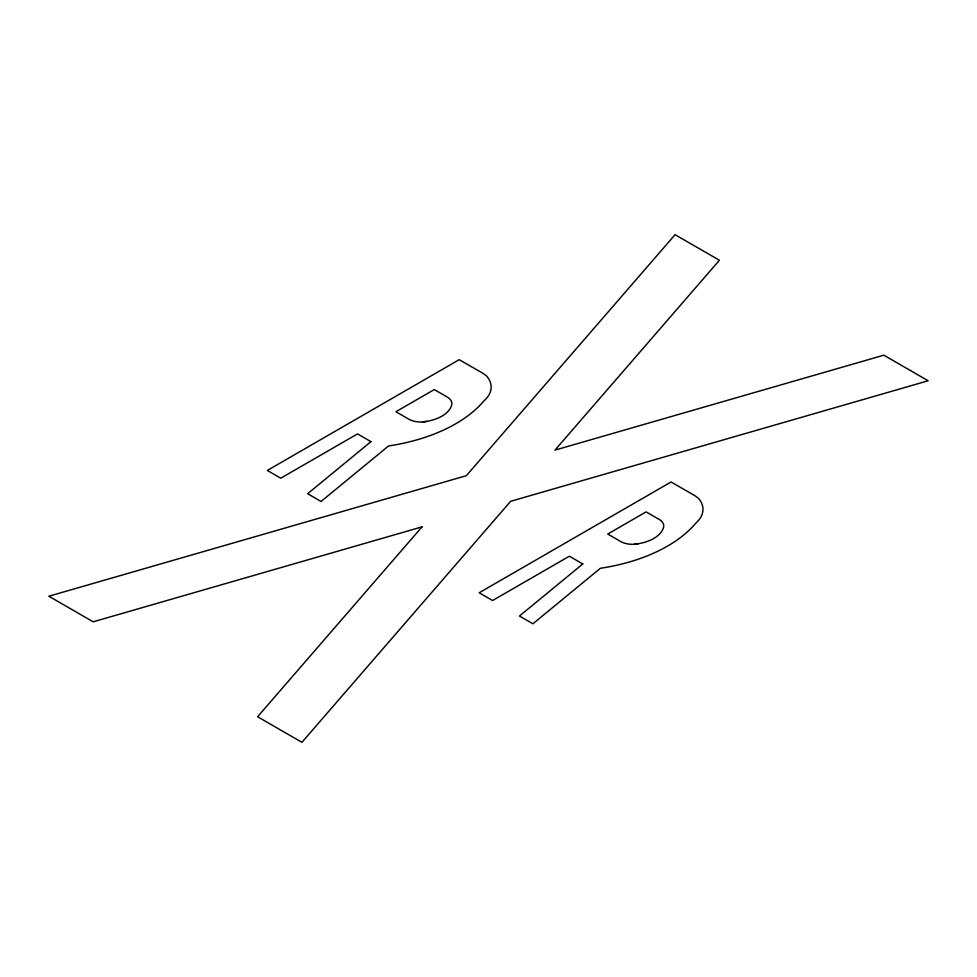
<?xml version="1.0" encoding="UTF-8"?>
<svg xmlns="http://www.w3.org/2000/svg" width="977" height="977" viewBox="0 0 977 977"><rect width="100%" height="100%" fill="white"/><g stroke="black" fill="none" stroke-linecap="round" stroke-linejoin="round"><path stroke-width="1.47" d="M638.323 543.786A17.134 9.892 0 0 1 621.177 541.795L607.743 534.04L646.115 511.887L659.548 519.642A15.974 9.22 0 0 1 663.701 526.652A34.94 20.175 0 0 1 634.439 544.177M426.473 421.478A17.134 9.892 0 0 1 409.326 419.487L395.893 411.732L434.276 389.579L447.71 397.334A15.974 9.22 0 0 1 451.85 404.344A34.94 20.175 0 0 1 422.589 421.869M422.015 526.884L257.598 716.739L301.917 742.325L510.653 501.299L928.15 380.774L883.831 355.188L554.973 450.116L719.402 260.261L675.083 234.675L466.334 475.701L48.85 596.226L93.169 621.812L422.015 526.884M370.955 441.653L307.633 493.715L321.054 501.47L388.565 445.964A147.295 85.036 0 0 0 484.116 400.68A43 24.828 0 0 0 486.693 376.108A75.034 43.318 0 0 0 483.029 373.373L459.227 359.67L267.332 470.45L280.765 478.205L357.521 433.898L370.955 441.653M582.793 563.961L519.471 616.023L532.905 623.778L600.403 568.272A147.295 85.036 0 0 0 695.966 522.988A43 24.828 0 0 0 698.543 498.417A75.034 43.318 0 0 0 694.879 495.681L671.065 481.979L479.182 592.758L492.603 600.513L569.359 556.206L582.793 563.961"/></g></svg>
